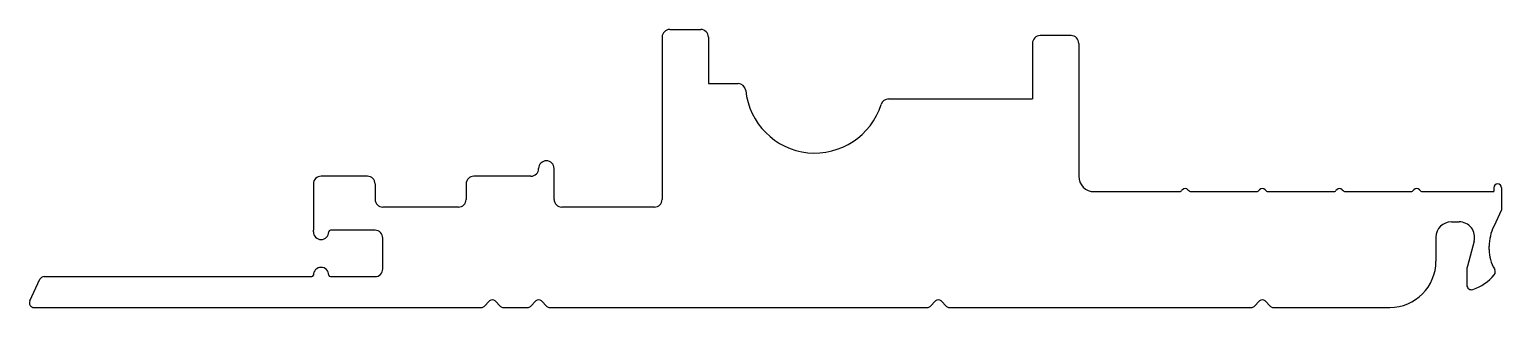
# Model space of a CAD drawing. Extents: x 1814.5 to 1909.9, y 1627.1 to 1645.1.
import ezdxf

# ---------------------------------------------------------------- set-up
doc = ezdxf.new("R2010")
doc.units = 0
doc.layers.get('0').update_dxf_attribs({"linetype": 'CONTINUOUS'})

msp = doc.modelspace()

# ---------------------------------------------------------------- linework, layer by layer
for p, q in [((1856.031, 1645.056), (1858.031, 1645.056)), ((1855.531, 1644.556), (1855.531, 1634.056)), ((1858.531, 1644.556), (1858.531, 1641.556)), ((1879.531, 1644.156), (1879.531, 1640.556)), ((1882.031, 1644.656), (1880.031, 1644.656)), ((1882.531, 1644.156), (1882.531, 1635.556)), ((1858.531, 1641.556), (1860.457, 1641.556)), ((1870.201, 1640.556), (1879.531, 1640.556)), ((1836.431, 1635.556), (1833.431, 1635.556)), ((1847.031, 1635.556), (1843.331, 1635.556)), ((1848.531, 1634.056), (1848.531, 1636.056)), ((1832.931, 1635.056), (1832.931, 1632.056)), ((1836.931, 1635.056), (1836.931, 1634.056)), ((1842.831, 1635.056), (1842.831, 1634.056)), ((1883.531, 1634.556), (1889.024, 1634.556)), ((1889.255, 1634.682), (1889.201, 1634.629)), ((1889.608, 1634.682), (1889.662, 1634.629)), ((1889.839, 1634.556), (1894.024, 1634.556)), ((1894.255, 1634.682), (1894.201, 1634.629)), ((1894.608, 1634.682), (1894.662, 1634.629)), ((1894.839, 1634.556), (1899.024, 1634.556)), ((1899.255, 1634.682), (1899.201, 1634.629)), ((1899.608, 1634.682), (1899.662, 1634.629)), ((1899.839, 1634.556), (1904.024, 1634.556)), ((1904.255, 1634.682), (1904.201, 1634.629)), ((1904.608, 1634.682), (1904.662, 1634.629)), ((1904.839, 1634.556), (1909.431, 1634.556)), ((1909.431, 1634.806), (1909.431, 1634.556)), ((1909.931, 1634.806), (1909.931, 1633.383)), ((1842.331, 1633.556), (1837.431, 1633.556)), ((1855.031, 1633.556), (1849.031, 1633.556)), ((1909.931, 1633.383), (1909.421, 1632.305)), ((1906.681, 1632.606), (1907.181, 1632.606)), ((1832.931, 1631.956), (1832.931, 1632.056)), ((1836.931, 1632.056), (1834.031, 1632.056)), ((1837.431, 1629.556), (1837.431, 1631.556)), ((1905.681, 1631.606), (1905.681, 1630.056)), ((1908.147, 1631.347), (1907.716, 1629.735)), ((1909.131, 1630.804), (1909.131, 1631.02)), ((1907.681, 1629.476), (1907.681, 1628.51)), ((1909.466, 1629.554), (1909.489, 1629.515)), ((1814.56, 1627.482), (1815.212, 1628.882)), ((1815.484, 1629.056), (1832.831, 1629.056)), ((1834.031, 1629.056), (1836.931, 1629.056)), ((1814.831, 1627.056), (1843.824, 1627.056)), ((1844.355, 1627.482), (1844.001, 1627.129)), ((1844.708, 1627.482), (1845.062, 1627.129)), ((1845.239, 1627.056), (1846.824, 1627.056)), ((1847.355, 1627.482), (1847.001, 1627.129)), ((1847.708, 1627.482), (1848.062, 1627.129)), ((1848.239, 1627.056), (1872.724, 1627.056)), ((1873.255, 1627.482), (1872.901, 1627.129)), ((1873.608, 1627.482), (1873.962, 1627.129)), ((1874.139, 1627.056), (1893.724, 1627.056)), ((1894.255, 1627.482), (1893.901, 1627.129)), ((1894.608, 1627.482), (1894.962, 1627.129)), ((1895.139, 1627.056), (1902.681, 1627.056))]:
    msp.add_line(p, q)
for centre, radius, start, end in [((1856.031, 1644.556), 0.5, 90, 180), ((1858.031, 1644.556), 0.5, 0, 90), ((1880.031, 1644.156), 0.5, 90, 180), ((1882.031, 1644.156), 0.5, 0, 90), ((1860.457, 1641.056), 0.5, 5.73917, 90), ((1865.431, 1641.556), 4.5, 185.73917, 342.5424), ((1870.201, 1640.056), 0.5, 90, 162.5424), ((1848.031, 1636.056), 0.5, 0, 180), ((1833.431, 1635.056), 0.5, 90, 180), ((1836.431, 1635.056), 0.5, 0, 90), ((1843.331, 1635.056), 0.5, 90, 180), ((1847.031, 1636.056), 0.5, 270, 360), ((1883.531, 1635.556), 1, 180, 270), ((1889.024, 1634.806), 0.25, 270, 315), ((1889.431, 1634.506), 0.25, 45, 135), ((1889.839, 1634.806), 0.25, 225, 270), ((1894.024, 1634.806), 0.25, 270, 315), ((1894.431, 1634.506), 0.25, 45, 135), ((1894.839, 1634.806), 0.25, 225, 270), ((1899.024, 1634.806), 0.25, 270, 315), ((1899.431, 1634.506), 0.25, 45, 135), ((1899.839, 1634.806), 0.25, 225, 270), ((1904.024, 1634.806), 0.25, 270, 315), ((1904.431, 1634.506), 0.25, 45, 135), ((1904.839, 1634.806), 0.25, 225, 270), ((1909.681, 1634.806), 0.25, 90, 180), ((1909.681, 1634.806), 0.25, 0, 90), ((1837.431, 1634.056), 0.5, 180, 270), ((1842.331, 1634.056), 0.5, 270, 0), ((1849.031, 1634.056), 0.5, 180, 270), ((1855.031, 1634.056), 0.5, 270, 0), ((1906.681, 1631.606), 1, 90, 180), ((1907.181, 1631.606), 1, 345, 90), ((1912.131, 1631.02), 3, 154.63749, 180), ((1833.431, 1631.956), 0.5, 180, 0), ((1834.031, 1631.956), 0.1, 90, 180), ((1836.931, 1631.556), 0.5, 0, 90), ((1911.631, 1630.804), 2.5, 180, 210), ((1833.431, 1629.156), 0.5, 0, 180), ((1836.931, 1629.556), 0.5, 270, 0), ((1902.681, 1630.056), 3, 270, 0), ((1908.681, 1629.476), 1, 165, 180), ((1909.229, 1629.365), 0.3, 320.68858, 30), ((1815.484, 1628.756), 0.3, 90, 155), ((1832.831, 1629.156), 0.1, 270, 360), ((1834.031, 1629.156), 0.1, 180, 270), ((1907.981, 1628.51), 0.3, 180, 288.15943), ((1907.14, 1631.076), 3, 288.15943, 320.68858), ((1844.531, 1627.306), 0.25, 45, 135), ((1847.531, 1627.306), 0.25, 45, 135), ((1873.431, 1627.306), 0.25, 45, 135), ((1894.431, 1627.306), 0.25, 45, 135), ((1814.831, 1627.356), 0.3, 155, 270), ((1843.824, 1627.306), 0.25, 270, 315), ((1845.239, 1627.306), 0.25, 225, 270), ((1846.824, 1627.306), 0.25, 270, 315), ((1848.239, 1627.306), 0.25, 225, 270), ((1872.724, 1627.306), 0.25, 270, 315), ((1874.139, 1627.306), 0.25, 225, 270), ((1893.724, 1627.306), 0.25, 270, 315), ((1895.139, 1627.306), 0.25, 225, 270)]:
    msp.add_arc(centre, radius, start, end)

doc.saveas('drawing.dxf')
